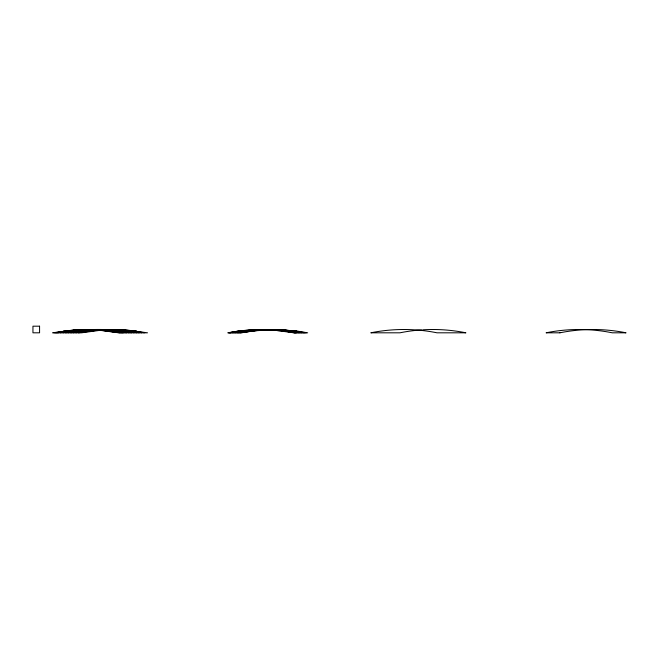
<?xml version="1.0" encoding="UTF-8"?>
<svg xmlns="http://www.w3.org/2000/svg" width="659" height="659" viewBox="0 0 659 659"><rect width="100%" height="100%" fill="white"/><g stroke="black" fill="none" stroke-linecap="round" stroke-linejoin="round"><path stroke-width="0.99" d="M86.881 329.5L74.442 329.871L52.448 332.811L81.559 332.811L103.479 329.871M53.783 332.811L75.785 329.871M60.364 332.811C82.993 328.404 106.461 328.421 129.09 332.811M62.951 332.811C86.395 328.355 110.72 328.347 134.156 332.811M65.538 332.811L87.499 329.871M68.124 332.811C90.703 328.421 114.131 328.404 136.71 332.811M70.694 332.811L92.631 329.871M73.264 332.811C95.827 328.404 119.246 328.421 141.809 332.811M75.826 332.811C98.389 328.421 121.8 328.404 144.362 332.811M78.396 332.811L100.316 329.871M250.404 329.871L238.673 330.975L227.726 332.811L241.515 332.811L252.463 330.975L274.589 329.5L296.723 330.975L307.662 332.811L293.914 332.811L271.92 329.871L285.676 329.871M228.401 332.811L239.357 330.975M229.077 332.811L240.033 330.975L251.763 329.871M229.752 332.811L240.708 330.975M230.436 332.811L252.438 329.871M232.141 332.811L254.135 329.871L268.633 329.5M233.846 332.811L255.84 329.871M235.551 332.811L257.545 329.871M237.265 332.811L259.242 329.871L273.172 329.5M238.682 332.811L260.667 329.871M240.098 332.811L262.084 329.871M55.117 332.811L77.119 329.871L90.901 329.5M56.443 332.811L78.462 329.871M57.778 332.811L79.797 329.871M104.484 329.838L125.589 329.871L147.509 332.811L118.636 332.811L96.642 329.871M263.534 329.5L249.728 329.871L263.501 329.871M114.534 329.5L85.546 329.5L97.985 329.871L119.987 332.811M274.589 329.5L260.824 329.5L284.326 330.975L295.281 332.811M74.442 329.871L125.589 329.871M63.396 330.975L92.474 330.975M107.689 330.975L136.594 330.975M238.673 330.975L252.463 330.975M282.966 330.975L296.723 330.975M270.338 329.5L284.26 329.871L306.246 332.811M266.936 329.5L279.729 329.871L301.715 332.811M262.183 329.5L276.335 329.871L298.338 332.811M88.224 329.5L102.005 329.871L124.024 332.811M282.843 329.871L304.829 332.811M281.426 329.871L303.412 332.811M278.032 329.871L300.026 332.811M273.955 329.871L285.685 330.975L296.641 332.811M117.327 329.871L139.255 332.811M109.658 329.871L131.619 332.811M104.559 329.871L126.553 332.811M100.662 329.871L122.681 332.811M99.328 329.871L121.33 332.811M285.009 330.975L295.965 332.811M283.65 330.975L294.598 332.811M421.867 329.871A165.887 165.887 0 0 0 399.947 332.811L370.836 332.811A167.139 167.139 0 0 1 437.024 332.811L465.888 332.811A165.887 165.887 0 0 0 422.864 329.805M39.573 326.189L32.95 326.189L32.95 332.811L39.573 332.811L39.573 326.189M559.903 332.811L546.113 332.811A167.139 167.139 0 0 1 612.302 332.811L626.05 332.811A166.916 166.916 0 0 0 559.903 332.811"/></g></svg>
